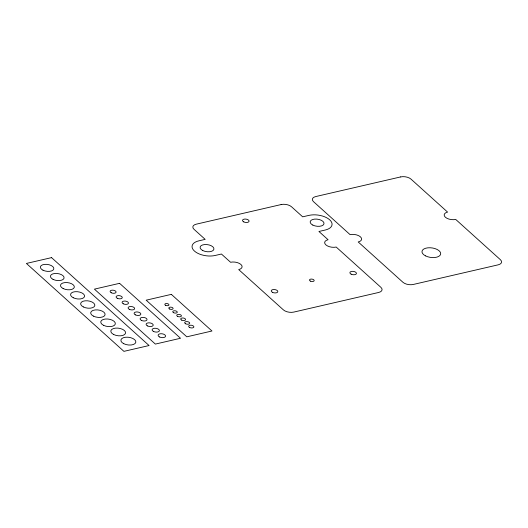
<?xml version="1.0" encoding="UTF-8"?>
<svg xmlns="http://www.w3.org/2000/svg" width="528" height="528" viewBox="0 0 528 528"><rect width="100%" height="100%" fill="white"/><g stroke="black" fill="none" stroke-linecap="round" stroke-linejoin="round"><path stroke-width="0.79" d="M51.559 257.624L26.4 263.446L123.915 351.358L149.074 345.536L51.559 257.624M281.153 204.554L196.238 224.182A7.544 3.841 7.9 0 0 194.007 229.297L205.181 239.369L198.891 240.827A15.081 7.676 7.9 0 0 194.436 251.057A15.081 7.676 7.9 0 0 215.14 255.479L221.43 254.027L230.578 262.264A7.544 3.841 7.9 0 1 240.926 264.475A7.544 3.841 7.9 0 1 238.702 269.59L283.391 309.883A7.544 3.841 7.9 0 0 293.746 312.094L378.662 292.466A7.544 3.841 7.9 0 0 380.893 287.344L336.197 247.051A7.544 3.841 7.9 0 1 325.842 244.847A7.544 3.841 7.9 0 1 328.073 239.725L318.932 231.482L325.222 230.03A15.081 7.676 7.9 0 0 329.677 219.793A15.081 7.676 7.9 0 0 308.966 215.378L302.676 216.83L291.502 206.758A7.544 3.841 7.9 0 0 281.153 204.554M400.666 176.92L315.751 196.555A7.544 3.841 7.9 0 0 313.52 201.67L350.09 234.637A7.544 3.841 7.9 0 1 360.439 236.848A7.544 3.841 7.9 0 1 358.215 241.963L402.904 282.256A7.544 3.841 7.9 0 0 413.259 284.467L498.175 264.832A7.544 3.841 7.9 0 0 500.405 259.717L455.71 219.424A7.544 3.841 7.9 0 1 445.355 217.213A7.544 3.841 7.9 0 1 447.586 212.098L411.015 179.131A7.544 3.841 7.9 0 0 400.666 176.92M119.579 283.325L94.42 289.139L155.364 344.084L180.523 338.27L119.579 283.325M171.343 294.367L146.183 300.181L186.813 336.818L211.972 330.997L171.343 294.367M310.385 281.107A2.356 1.201 7.9 0 0 314.147 280.705A2.356 1.201 7.9 0 0 310.952 279.088A2.356 1.201 7.9 0 0 310.385 281.107M173.633 312.701A2.264 1.148 7.9 0 0 177.243 312.319A2.264 1.148 7.9 0 0 174.174 310.768A2.264 1.148 7.9 0 0 173.633 312.701M169.627 309.005A2.171 1.102 7.9 0 0 173.085 308.636A2.171 1.102 7.9 0 0 170.148 307.151A2.171 1.102 7.9 0 0 169.627 309.005M165.62 305.309A2.072 1.056 7.9 0 0 168.927 304.96A2.072 1.056 7.9 0 0 166.122 303.541A2.072 1.056 7.9 0 0 165.62 305.309M177.639 316.397A2.356 1.201 7.9 0 0 181.394 315.995A2.356 1.201 7.9 0 0 178.207 314.384A2.356 1.201 7.9 0 0 177.639 316.397M181.645 320.093A2.449 1.247 7.9 0 0 185.552 319.678A2.449 1.247 7.9 0 0 182.233 317.995A2.449 1.247 7.9 0 0 181.645 320.093M185.645 323.783A2.548 1.294 7.9 0 0 189.71 323.354A2.548 1.294 7.9 0 0 186.259 321.611A2.548 1.294 7.9 0 0 185.645 323.783M189.651 327.479A2.64 1.346 7.9 0 0 193.862 327.037A2.64 1.346 7.9 0 0 190.291 325.228A2.64 1.346 7.9 0 0 189.651 327.479M111.25 292.756A3.016 1.538 7.9 0 0 116.061 292.248A3.016 1.538 7.9 0 0 111.976 290.176A3.016 1.538 7.9 0 0 111.25 292.756M117.282 298.28A3.109 1.584 7.9 0 0 122.245 297.759A3.109 1.584 7.9 0 0 118.034 295.621A3.109 1.584 7.9 0 0 117.282 298.28M123.321 303.811A3.208 1.63 7.9 0 0 128.436 303.27A3.208 1.63 7.9 0 0 124.093 301.072A3.208 1.63 7.9 0 0 123.321 303.811M129.36 309.335A3.3 1.676 7.9 0 0 134.62 308.781A3.3 1.676 7.9 0 0 130.152 306.517A3.3 1.676 7.9 0 0 129.36 309.335M135.392 314.86A3.392 1.729 7.9 0 0 140.804 314.292A3.392 1.729 7.9 0 0 136.211 311.962A3.392 1.729 7.9 0 0 135.392 314.86M141.431 320.39A3.485 1.775 7.9 0 0 146.995 319.803A3.485 1.775 7.9 0 0 142.27 317.407A3.485 1.775 7.9 0 0 141.431 320.39M147.47 325.915A3.584 1.822 7.9 0 0 153.179 325.314A3.584 1.822 7.9 0 0 148.328 322.852A3.584 1.822 7.9 0 0 147.47 325.915M153.503 331.439A3.676 1.874 7.9 0 0 159.37 330.825A3.676 1.874 7.9 0 0 154.387 328.297A3.676 1.874 7.9 0 0 153.503 331.439M159.542 336.97A3.769 1.921 7.9 0 0 165.554 336.329A3.769 1.921 7.9 0 0 160.446 333.749A3.769 1.921 7.9 0 0 159.542 336.97M42.953 270.178A6.785 3.452 7.9 0 0 53.777 269.029A6.785 3.452 7.9 0 0 44.59 264.376A6.785 3.452 7.9 0 0 42.953 270.178M53.051 279.365A6.884 3.505 7.9 0 0 64.027 278.203A6.884 3.505 7.9 0 0 54.707 273.484A6.884 3.505 7.9 0 0 53.051 279.365M63.155 288.559A6.976 3.551 7.9 0 0 74.283 287.377A6.976 3.551 7.9 0 0 64.832 282.592A6.976 3.551 7.9 0 0 63.155 288.559M73.253 297.746A7.069 3.597 7.9 0 0 84.533 296.551A7.069 3.597 7.9 0 0 74.956 291.707A7.069 3.597 7.9 0 0 73.253 297.746M83.351 306.933A7.161 3.65 7.9 0 0 94.783 305.725A7.161 3.65 7.9 0 0 85.074 300.815A7.161 3.65 7.9 0 0 83.351 306.933M93.449 316.127A7.26 3.696 7.9 0 0 105.032 314.899A7.26 3.696 7.9 0 0 95.198 309.923A7.26 3.696 7.9 0 0 93.449 316.127M103.554 325.314A7.352 3.742 7.9 0 0 115.282 324.073A7.352 3.742 7.9 0 0 105.323 319.031A7.352 3.742 7.9 0 0 103.554 325.314M113.652 334.501A7.445 3.788 7.9 0 0 125.532 333.247A7.445 3.788 7.9 0 0 115.447 328.139A7.445 3.788 7.9 0 0 113.652 334.501M123.75 343.695A7.544 3.841 7.9 0 0 135.782 342.421A7.544 3.841 7.9 0 0 125.565 337.247A7.544 3.841 7.9 0 0 123.75 343.695M425.568 255.889A9.425 4.798 7.9 0 0 440.609 254.298A9.425 4.798 7.9 0 0 427.838 247.83A9.425 4.798 7.9 0 0 425.568 255.889M272.527 292.347A3.3 1.676 7.9 0 0 277.787 291.786A3.3 1.676 7.9 0 0 273.319 289.529A3.3 1.676 7.9 0 0 272.527 292.347M351.153 274.171A3.3 1.676 7.9 0 0 356.413 273.61A3.3 1.676 7.9 0 0 351.945 271.352A3.3 1.676 7.9 0 0 351.153 274.171M243.784 221.899A3.3 1.676 7.9 0 0 249.044 221.344A3.3 1.676 7.9 0 0 244.576 219.08A3.3 1.676 7.9 0 0 243.784 221.899M202.745 250.529A6.976 3.551 7.9 0 0 213.873 249.355A6.976 3.551 7.9 0 0 204.428 244.57A6.976 3.551 7.9 0 0 202.745 250.529M312.827 225.086A6.976 3.551 7.9 0 0 323.954 223.905A6.976 3.551 7.9 0 0 314.503 219.12A6.976 3.551 7.9 0 0 312.827 225.086"/></g></svg>
